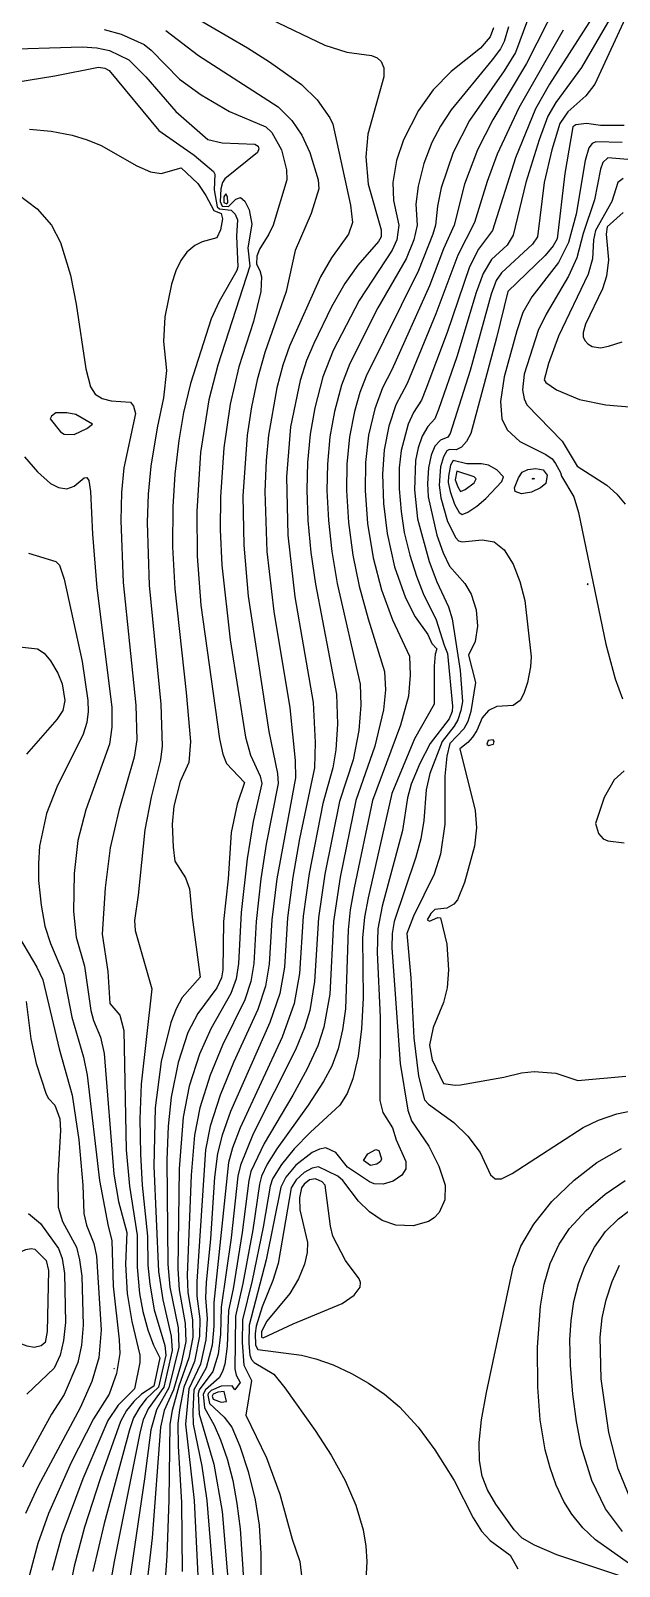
# Model space of a CAD drawing. Header units: inches. Extents: x 2608994 to 2618701, y 1261813 to 1271655.
# Drawn here: x 2612763 to 2613540, y 1263708 to 1265735 of the extents above; entities that cross this region are included whole.
import ezdxf

# ---------------------------------------------------------------- set-up
doc = ezdxf.new("R2010")
doc.units = ezdxf.units.IN
doc.header["$MEASUREMENT"] = 0

msp = doc.modelspace()

# ---------------------------------------------------------------- linework, layer by layer
for points, elevation in [([(2613449.2, 1265830.7), (2613403, 1265705.9), (2613388, 1265681.5), (2613342.5, 1265615.9), (2613320.6, 1265573.9), (2613305.1, 1265527.1), (2613300.2, 1265503.1), (2613297.4, 1265477.9), (2613293.9, 1265465.9), (2613274.9, 1265417.9), (2613205.8, 1265278.7), (2613197.6, 1265257.1), (2613190.4, 1265231.9), (2613183.8, 1265198.3), (2613180.3, 1265162.3), (2613179.9, 1265127.5), (2613182.5, 1265085.5), (2613188.3, 1265042.3), (2613196.8, 1265001.5), (2613208.4, 1264958.3), (2613230.3, 1264888.7), (2613231.3, 1264864.7), (2613228.9, 1264838.3), (2613217.6, 1264790.3), (2613192.2, 1264718.3), (2613171.8, 1264617.5), (2613162.8, 1264558.7), (2613157.9, 1264462.7), (2613150.1, 1264419.5), (2613142, 1264394.7), (2613127.9, 1264364.3), (2613109.1, 1264329.5), (2613071.2, 1264265.8), (2613053.9, 1264228.7), (2613051, 1264216.7), (2613042.3, 1264148.3), (2613030.3, 1264073.9), (2613024.1, 1264045.1), (2613022.4, 1263998.3), (2613019.4, 1263974.3), (2613016.5, 1263964.7), (2613011.8, 1263956.3), (2612993.7, 1263940.7), (2612990.7, 1263934.7), (2612992.8, 1263916.7), (2613005.5, 1263893.9), (2613013.9, 1263874.7), (2613022.4, 1263849.5), (2613029.8, 1263820.7), (2613035.4, 1263790.7), (2613039.5, 1263757.1), (2613049, 1263616.7)], 260), ([(2612952.4, 1265768.4), (2613049.3, 1265711.9), (2613078.4, 1265693.5), (2613120.4, 1265663.6), (2613141.2, 1265643.5), (2613158.2, 1265619.5), (2613161.8, 1265611.1), (2613185.1, 1265504.3), (2613188.1, 1265481.5), (2613182.6, 1265465.9), (2613160, 1265434.7), (2613145.6, 1265409.8), (2613104.8, 1265318.3), (2613096.1, 1265293.1), (2613088, 1265263.1), (2613077, 1265200.7), (2613073.9, 1265167.1), (2613072.3, 1265126.3), (2613074.9, 1265047.1), (2613084.2, 1264967.9), (2613105, 1264840.7), (2613112.2, 1264771.1), (2613112.7, 1264748.3), (2613088, 1264615.1), (2613081.4, 1264561.1), (2613077.9, 1264502.3), (2613073, 1264473.5), (2613062.8, 1264442.7), (2613030.8, 1264372.7), (2613013.2, 1264329.5), (2613000.1, 1264288.7), (2612993.7, 1264257.5), (2612982.3, 1264083.5), (2612982.5, 1264064.3), (2612986.6, 1264034.3), (2612985.9, 1264011.5), (2612979.3, 1263977.9), (2612965.5, 1263944.3), (2612959.5, 1263914.3), (2612957.5, 1263896.3), (2612957.7, 1263866.3), (2612962.4, 1263791.9), (2612963.1, 1263700.7)], 264), ([(2613458.5, 1265771.9), (2613417.7, 1265691.5), (2613373.3, 1265617.1), (2613352.8, 1265577.5), (2613335.6, 1265531.9), (2613322.1, 1265477.9), (2613308.2, 1265446.7), (2613289.6, 1265397.9), (2613239.7, 1265287.1), (2613227.3, 1265263.1), (2613217.2, 1265235.5), (2613209.1, 1265200.7), (2613204.9, 1265164.7), (2613204.5, 1265127.5), (2613207.9, 1265084.3), (2613215.2, 1265038.7), (2613226.1, 1264996.7), (2613240.6, 1264957.1), (2613263.2, 1264909.1), (2613264, 1264883.9), (2613262, 1264856.3), (2613251.2, 1264817.9), (2613214.4, 1264718.3), (2613190.1, 1264603.1), (2613184.8, 1264574.3), (2613182, 1264547.9), (2613178.5, 1264443.5), (2613174.6, 1264415.9), (2613168.8, 1264390.7), (2613160.6, 1264367.9), (2613149.7, 1264347.5), (2613129.5, 1264316.3), (2613088, 1264258.9), (2613075.5, 1264238.3), (2613068, 1264222.7), (2613065.1, 1264211.9), (2613056.2, 1264151.9), (2613043.2, 1264081.1), (2613033.3, 1264037.9), (2613032.7, 1263968.3), (2613034.3, 1263959.9), (2613039.5, 1263950.3), (2613032.8, 1263940.8), (2613029.2, 1263945.8), (2613014.8, 1263945.3), (2613001.6, 1263939.6), (2612997.3, 1263935.9), (2612996.9, 1263933.5), (2612999.2, 1263922.7), (2613018.6, 1263904.7), (2613028.6, 1263891.5), (2613039.3, 1263866.3), (2613050.4, 1263832.7), (2613059.6, 1263795.5), (2613064.6, 1263761.9), (2613066.8, 1263724.7), (2613066.9, 1263662.3)], 259), ([(2613511, 1265762.3), (2613448, 1265664.1), (2613429.3, 1265631.5), (2613403.2, 1265566.7), (2613372.5, 1265470.7), (2613354.4, 1265446.4), (2613342.5, 1265422.7), (2613312.8, 1265336.3), (2613284.8, 1265261.5), (2613278.8, 1265246.7), (2613268.4, 1265230.7), (2613261.4, 1265215.1), (2613252.2, 1265180.3), (2613249.7, 1265157.5), (2613249.7, 1265129.9), (2613252, 1265099.9), (2613256.3, 1265072.3), (2613263.5, 1265042.3), (2613272.2, 1265014.7), (2613281.3, 1264991.9), (2613298.3, 1264957.1), (2613308.7, 1264923.5), (2613313.5, 1264912.7), (2613320, 1264843.1), (2613319.4, 1264835.9), (2613315.7, 1264826.3), (2613290.3, 1264793.9), (2613276.8, 1264767.5), (2613265.3, 1264739.9), (2613260.6, 1264721.9), (2613253.8, 1264678.7), (2613227.1, 1264579.1), (2613221.5, 1264549.1), (2613220.3, 1264517.9), (2613224.3, 1264432.7), (2613224.1, 1264322.3), (2613227.8, 1264306.7), (2613240.7, 1264286.3), (2613245.6, 1264270.7), (2613258.2, 1264241.9), (2613258.4, 1264232.3), (2613253, 1264223.9), (2613241.6, 1264216.1), (2613228.4, 1264212.1), (2613216.4, 1264212.6), (2613210.4, 1264215), (2613181.3, 1264234.7), (2613166, 1264254), (2613152.8, 1264259.8), (2613144.4, 1264258.3), (2613134.8, 1264253.7), (2613113.2, 1264237.1), (2613100, 1264221.5), (2613093.3, 1264208.3), (2613074.1, 1264112.3), (2613051.5, 1264025.9), (2613051.1, 1264001.9), (2613052.3, 1263986.3), (2613054.4, 1263980.5), (2613058, 1263976.6), (2613084.1, 1263961.1), (2613098.6, 1263943.1), (2613138.7, 1263886.7), (2613159.8, 1263854.3), (2613178.3, 1263820.7), (2613192.3, 1263788.3), (2613202.1, 1263755.9), (2613205.6, 1263734.3), (2613206.8, 1263713.9), (2613205.1, 1263681.5)], 257), ([(2613536.6, 1265765.9), (2613490, 1265686.2), (2613456.4, 1265639.9), (2613445.5, 1265621.9), (2613434.2, 1265590.7), (2613416.8, 1265534.3), (2613400.1, 1265464.7), (2613392, 1265451.5), (2613371.2, 1265432.7), (2613360.4, 1265414), (2613351.3, 1265389.1), (2613325.6, 1265304.1), (2613301.6, 1265234.5), (2613296.8, 1265222.1), (2613287.2, 1265212), (2613280, 1265199.3), (2613274.5, 1265183.9), (2613271.2, 1265167.1), (2613269.6, 1265128.7), (2613273.9, 1265090.3), (2613288.9, 1265033.9), (2613299.2, 1265007), (2613314.4, 1264973.9), (2613319.4, 1264958.3), (2613329.9, 1264889.9), (2613332.9, 1264849.1), (2613331, 1264837.1), (2613326.9, 1264825.1), (2613322.1, 1264816.7), (2613306.2, 1264796.3), (2613289.9, 1264754.3), (2613285.2, 1264732.7), (2613282, 1264691.9), (2613278.2, 1264667.9), (2613271.6, 1264643.9), (2613242.8, 1264558.7), (2613240.1, 1264543.1), (2613239.8, 1264523.9), (2613250.7, 1264371.5), (2613260.8, 1264309.7), (2613265.6, 1264295.7), (2613288.5, 1264262.3), (2613302, 1264235.9), (2613310.3, 1264210.7), (2613309.9, 1264191.5), (2613302.2, 1264174.7), (2613295.6, 1264167.7), (2613288.4, 1264162.9), (2613268, 1264156.9), (2613245.2, 1264157.8), (2613227.2, 1264163.9), (2613210.4, 1264175.5), (2613196, 1264189.7), (2613175.2, 1264216.7), (2613168.4, 1264222.7), (2613143.2, 1264234.8), (2613134.8, 1264233.3), (2613124, 1264227.6), (2613113.6, 1264217.9), (2613107, 1264207.1), (2613089.7, 1264107.5), (2613082.8, 1264084.7), (2613068.8, 1264050.1), (2613060.8, 1264024.7), (2613059.4, 1264015.1), (2613059.8, 1263999.5), (2613062.8, 1263993.8), (2613120.4, 1263986.3), (2613139.6, 1263981.6), (2613162.4, 1263973.5), (2613186.6, 1263962.3), (2613209.2, 1263949.2), (2613230.1, 1263934.7), (2613250, 1263918.1), (2613274.8, 1263891.5), (2613296.8, 1263861.5), (2613322.2, 1263820.7), (2613347.2, 1263771.7), (2613358, 1263754.2), (2613369.8, 1263741.5), (2613395.8, 1263722.3), (2613406.2, 1263704.3)], 256), ([(2613553, 1265762.3), (2613507.6, 1265663.9), (2613496, 1265648.8), (2613472, 1265627.5), (2613461.4, 1265612.3), (2613451.1, 1265577.5), (2613440.9, 1265534.3), (2613431.9, 1265462.3), (2613425.4, 1265452.7), (2613384.4, 1265415), (2613377.4, 1265404.7), (2613371.1, 1265386.7), (2613343, 1265285.9), (2613316.6, 1265203.1), (2613313.6, 1265197.9), (2613304, 1265194.3), (2613296.8, 1265186.3), (2613291.8, 1265174.3), (2613288.4, 1265157.5), (2613287.1, 1265137.1), (2613287.9, 1265119.1), (2613299.2, 1265068.9), (2613307.6, 1265045.5), (2613316, 1265028), (2613336, 1265005.1), (2613344.4, 1264990.7), (2613351.1, 1264970.3), (2613353.1, 1264948.7), (2613349.8, 1264928.3), (2613340.8, 1264910.3), (2613350.3, 1264874.3), (2613344, 1264835.9), (2613340, 1264822.7), (2613335, 1264813.1), (2613316.4, 1264793.9), (2613312.6, 1264777.1), (2613309.8, 1264750.7), (2613309.8, 1264687.1), (2613304.1, 1264647.5), (2613295.5, 1264621.1), (2613268.5, 1264565.9), (2613259.5, 1264543.1), (2613264.7, 1264484.3), (2613268.8, 1264405.1), (2613275.2, 1264354.7), (2613282.9, 1264323.5), (2613288.4, 1264317.5), (2613321.5, 1264293.5), (2613340.3, 1264275.5), (2613356.2, 1264253.9), (2613370, 1264224.5), (2613376, 1264219.3), (2613384.4, 1264219.2), (2613398.8, 1264226.1), (2613492.4, 1264286.9), (2613512.8, 1264296.4), (2613536.8, 1264304.7), (2613583.6, 1264314.5)], 255), ([(2612860, 1265736.3), (2612882.8, 1265730), (2612912.8, 1265716.3), (2612922.4, 1265708.9), (2612959.6, 1265670.6), (2612988.4, 1265650), (2613025.6, 1265627.9), (2613073.6, 1265607.9), (2613081.6, 1265600.3), (2613094.3, 1265577.5), (2613100.9, 1265551.1), (2613101.1, 1265537.9), (2613083.3, 1265477.9), (2613077.6, 1265465.9), (2613065.2, 1265446.3), (2613061.7, 1265437.1), (2613061.2, 1265426.3), (2613065.8, 1265417.9), (2613067.8, 1265409.5), (2613067, 1265390.3), (2613057.3, 1265350.7), (2613037.9, 1265290.7), (2613026.4, 1265241.5), (2613017.9, 1265183.9), (2613013.5, 1265119.1), (2613013.3, 1265075.9), (2613015.3, 1265029.1), (2613026.3, 1264930.7), (2613046.9, 1264802.3), (2613053.5, 1264778.3), (2613065.9, 1264750.7), (2613068.2, 1264741.1), (2613056.8, 1264690.7), (2613048.8, 1264641.5), (2613040.9, 1264570.7), (2613037.5, 1264503.5), (2613034.5, 1264483.1), (2613027.4, 1264463.9), (2613000.9, 1264417.1), (2612985.8, 1264383.5), (2612972.4, 1264341.5), (2612964.4, 1264300.7), (2612959, 1264232.3), (2612957.2, 1264100.3), (2612959.1, 1264072.7), (2612967.1, 1264028.3), (2612967.8, 1264004.3), (2612961.9, 1263975.5), (2612951.5, 1263940.7), (2612939.5, 1263913.1), (2612934.7, 1263891.5), (2612923.6, 1263745.1), (2612905.6, 1263590.3)], 266), ([(2612941.6, 1265734.9), (2612984.8, 1265701.8), (2613089.7, 1265633.9), (2613107.7, 1265615.9), (2613120.9, 1265596.7), (2613131.8, 1265573.9), (2613142.8, 1265537.9), (2613143.3, 1265525.9), (2613133.5, 1265493.5), (2613112.2, 1265444.3), (2613100.4, 1265390.3), (2613072.3, 1265309.9), (2613062.1, 1265273.9), (2613054.4, 1265237.9), (2613048.7, 1265200.7), (2613043.3, 1265120.3), (2613044.4, 1265055.5), (2613050.4, 1264988.3), (2613077.4, 1264809.5), (2613088.9, 1264754.3), (2613089.9, 1264741.1), (2613073.9, 1264660.7), (2613067, 1264615.1), (2613060.6, 1264558.7), (2613057.7, 1264503.5), (2613053.7, 1264479.5), (2613045.7, 1264455.5), (2613016.4, 1264395.5), (2612999.9, 1264355.9), (2612986.4, 1264312.7), (2612979.2, 1264276.7), (2612974.8, 1264223.9), (2612969.9, 1264091.9), (2612970.8, 1264069.1), (2612976.7, 1264033.1), (2612977, 1264010.3), (2612972.1, 1263982.7), (2612958.9, 1263945.5), (2612949.7, 1263913.1), (2612946.7, 1263895.1), (2612945.6, 1263795.5), (2612942.8, 1263721.1), (2612938.4, 1263659.9)], 265), ([(2613079.6, 1265750), (2613151.6, 1265715.6), (2613180.4, 1265706.2), (2613212.8, 1265702), (2613220.4, 1265698.7), (2613225.8, 1265693.9), (2613229.4, 1265685.5), (2613229.1, 1265673.5), (2613208.2, 1265597.9), (2613205.3, 1265567.9), (2613208.6, 1265531.9), (2613225.7, 1265471.9), (2613225.8, 1265462.3), (2613222.2, 1265456.3), (2613194.8, 1265425.1), (2613177.9, 1265401.1), (2613160.2, 1265369.9), (2613136.8, 1265321.9), (2613127.2, 1265299.1), (2613118.9, 1265272.7), (2613106.2, 1265211.5), (2613100.7, 1265145.5), (2613102.4, 1265068.7), (2613111.9, 1264987.1), (2613135.9, 1264847.9), (2613138.7, 1264795.1), (2613137.6, 1264761.5), (2613118, 1264667.9), (2613109.2, 1264617.5), (2613102.2, 1264563.5), (2613098.1, 1264498.7), (2613092, 1264463.9), (2613078.9, 1264425.5), (2613027, 1264307.9), (2613016.1, 1264276.7), (2613009.8, 1264252.7), (2613006, 1264221.5), (2613000.5, 1264139.9), (2612994.7, 1264082.3), (2612993.9, 1264061.9), (2612996, 1264034.3), (2612994.4, 1264006.7), (2612987.2, 1263974.3), (2612971.8, 1263941.9), (2612967.7, 1263895.1), (2612978.9, 1263794.3), (2612984.1, 1263686.3)], 263), ([(2613373.9, 1265738.3), (2613369.6, 1265726.3), (2613356.8, 1265711.4), (2613318.3, 1265680.7), (2613294.4, 1265656.7), (2613274.9, 1265629.1), (2613255.2, 1265590.7), (2613246.1, 1265563.1), (2613241.3, 1265534.3), (2613242.1, 1265510.3), (2613249.2, 1265477.9), (2613246.6, 1265458.7), (2613240.4, 1265445.1), (2613196.7, 1265378.3), (2613162.6, 1265312.3), (2613148.8, 1265277.5), (2613138, 1265236.7), (2613132.1, 1265201.9), (2613128.6, 1265164.7), (2613127.7, 1265128.7), (2613129.1, 1265087.9), (2613132.8, 1265045.9), (2613138.9, 1265003.9), (2613166.8, 1264858.7), (2613168, 1264819.1), (2613166, 1264785.5), (2613161.8, 1264761.5), (2613148.7, 1264714.7), (2613130.8, 1264622.3), (2613122.9, 1264565.9), (2613118, 1264490.3), (2613110.8, 1264450.7), (2613094.9, 1264406.3), (2613039.6, 1264286.3), (2613029.6, 1264259.9), (2613024.2, 1264240.7), (2613004.8, 1264055.9), (2613004.9, 1264024.7), (2613002.8, 1263999.5), (2612995, 1263969.5), (2612978.4, 1263940.7), (2612977, 1263911.9), (2612977.7, 1263895.1), (2612989, 1263839.9), (2612995.8, 1263794.3), (2613004.4, 1263686.3)], 262), ([(2613393.8, 1265739.5), (2613388.1, 1265720.3), (2613383.2, 1265710.7), (2613372.4, 1265696), (2613318.1, 1265630.3), (2613304, 1265608.7), (2613292.7, 1265587.1), (2613282.1, 1265559.5), (2613274.6, 1265529.5), (2613271.6, 1265505.5), (2613273.2, 1265477.9), (2613268.7, 1265458.7), (2613258.6, 1265433.5), (2613221.5, 1265368.7), (2613184.4, 1265295.5), (2613173.3, 1265266.7), (2613164, 1265231.9), (2613158.1, 1265198.3), (2613154.8, 1265162.3), (2613154.2, 1265127.5), (2613156.1, 1265087.9), (2613160.5, 1265047.1), (2613167.6, 1265005.1), (2613198.2, 1264871.9), (2613199.1, 1264844.3), (2613196.4, 1264810.7), (2613188.6, 1264772.3), (2613170.6, 1264717.1), (2613151.4, 1264621.1), (2613143, 1264563.5), (2613137.9, 1264479.5), (2613131.4, 1264441.1), (2613124.6, 1264418.3), (2613112.8, 1264389.5), (2613056.8, 1264278.3), (2613039.9, 1264237.1), (2613036.8, 1264222.7), (2613027.8, 1264141.1), (2613014.5, 1264049.9), (2613013.7, 1264013.9), (2613010.7, 1263987.5), (2613003.4, 1263964.7), (2612985.6, 1263940.7), (2612984.4, 1263935.9), (2612985.6, 1263908.3), (2613005.1, 1263842.3), (2613015.9, 1263779.9), (2613026.2, 1263659.9)], 261), ([(2613466, 1265735.2), (2613407.5, 1265632.7), (2613379, 1265571.5), (2613365.6, 1265535.5), (2613348.8, 1265481.5), (2613327, 1265438.3), (2613298, 1265360.8), (2613260.2, 1265269.1), (2613245.2, 1265240.6), (2613236, 1265212.7), (2613229.9, 1265181.5), (2613227.5, 1265149.1), (2613228.9, 1265110.7), (2613233.8, 1265071.1), (2613243.5, 1265026.7), (2613257.8, 1264985.9), (2613270.7, 1264960.7), (2613287.2, 1264937.8), (2613292.6, 1264925.9), (2613299.3, 1264918.7), (2613297, 1264911.5), (2613295.6, 1264895.9), (2613295.9, 1264845.5), (2613269.7, 1264799.9), (2613240, 1264727.9), (2613208.4, 1264589.9), (2613203.6, 1264564.7), (2613201.1, 1264537.1), (2613201.9, 1264457.9), (2613200, 1264417.1), (2613195.4, 1264381.1), (2613188.4, 1264351.1), (2613181, 1264331.9), (2613171.3, 1264316.3), (2613132.4, 1264280.8), (2613110.8, 1264258.9), (2613094, 1264238.1), (2613082.5, 1264219.1), (2613079.2, 1264209.5), (2613070.2, 1264155.5), (2613055.6, 1264084.7), (2613042.7, 1264033.1), (2613042.2, 1264003.1), (2613044.5, 1263973.1), (2613054.6, 1263952.7), (2613047, 1263907.1), (2613074.3, 1263850.7), (2613092.1, 1263802.7), (2613108.4, 1263743.3), (2613118.2, 1263713.9), (2613124.8, 1263657.5)], 258), ([(2612716, 1265709.8), (2612831.2, 1265713.2), (2612850.4, 1265711.8), (2612867.2, 1265708.6), (2612892.7, 1265696.3), (2612915, 1265673.5), (2612954.7, 1265627.9), (2612996.8, 1265590.9), (2613016, 1265586.7), (2613059.2, 1265584.6), (2613063.5, 1265582.3), (2613064.4, 1265578.7), (2613062.4, 1265573.9), (2613019.6, 1265538.9), (2613016.5, 1265534.3), (2613014.1, 1265525.9), (2613013.4, 1265509.1), (2613015.8, 1265503.1), (2613024.4, 1265502.5), (2613034, 1265512.1), (2613040, 1265514.2), (2613046, 1265509.5), (2613051.4, 1265498.3), (2613055.2, 1265479.1), (2613049.7, 1265447.9), (2613052.5, 1265423.9), (2613010.2, 1265293.1), (2612998.5, 1265247.5), (2612987.3, 1265177.9), (2612982.3, 1265099.9), (2612983.1, 1265041.1), (2612987.9, 1264976.3), (2613012.6, 1264799.9), (2613016.9, 1264779.5), (2613021.7, 1264767.5), (2613045.5, 1264742.3), (2613035.5, 1264713.5), (2613027.8, 1264676.3), (2613023.9, 1264615.1), (2613017.5, 1264558.7), (2613016.8, 1264495.1), (2613015.2, 1264484.3), (2613008.9, 1264471.1), (2612983.6, 1264437.5), (2612970.8, 1264412.3), (2612957.7, 1264372.7), (2612948.8, 1264326.8), (2612944.8, 1264288.7), (2612942.8, 1264244.3), (2612944.4, 1264106.3), (2612946.8, 1264076.3), (2612957.7, 1264022.3), (2612958.7, 1263997.1), (2612945.3, 1263943.1), (2612929.1, 1263914.3), (2612921.6, 1263887.9), (2612913.6, 1263823.1), (2612883.1, 1263616.7)], 267), ([(2612672.8, 1265655.1), (2612795.2, 1265675.1), (2612852.8, 1265686.5), (2612861.2, 1265685.3), (2612866.6, 1265681.9), (2612932.2, 1265602.7), (2612978.9, 1265570.3), (2613004.5, 1265548.7), (2613006.1, 1265545.1), (2613005.5, 1265524.7), (2613009.5, 1265501.9), (2613012.4, 1265499.6), (2613028, 1265497.8), (2613033.2, 1265492.3), (2613036.2, 1265485.1), (2613034.7, 1265463.5), (2613036.6, 1265422.7), (2613035.3, 1265417.9), (2613011.8, 1265377.1), (2613001.2, 1265354.3), (2612974, 1265269.1), (2612965, 1265230.7), (2612958.6, 1265193.5), (2612953.5, 1265149.1), (2612950.7, 1265105.9), (2612950.5, 1265053.1), (2612953.3, 1264997.9), (2612968.6, 1264861.1), (2612974, 1264796.3), (2612972, 1264768.7), (2612960.3, 1264743.5), (2612952.1, 1264711.1), (2612950, 1264687.1), (2612951.1, 1264657.1), (2612953.6, 1264638.4), (2612967.6, 1264616.3), (2612973, 1264601.9), (2612976.2, 1264564.7), (2612986.7, 1264485.5), (2612963.2, 1264458.3), (2612955.1, 1264443.5), (2612948, 1264425.5), (2612935.2, 1264373.9), (2612927.6, 1264312.7), (2612925.9, 1264235.9), (2612931.9, 1264096.7), (2612937.4, 1264059.5), (2612948.8, 1264011.5), (2612950, 1263992.3), (2612938.9, 1263944.3), (2612918.1, 1263915.5), (2612911.8, 1263901.1), (2612907.6, 1263885.5), (2612873.2, 1263713.9), (2612860.8, 1263641.9)], 268), ([(2613546.4, 1265609.4), (2613515.2, 1265609.6), (2613496.9, 1265612.3), (2613482.8, 1265610.2), (2613478.9, 1265607.5), (2613468, 1265546.3), (2613458.1, 1265459.9), (2613452.8, 1265450.6), (2613442, 1265437.7), (2613392.8, 1265390.3), (2613377.9, 1265329.1), (2613344, 1265203.1), (2613338.3, 1265192.3), (2613331.6, 1265184.8), (2613324.9, 1265181.5), (2613316, 1265181.9), (2613312.4, 1265180), (2613307.8, 1265171.9), (2613304.2, 1265158.7), (2613302.1, 1265134.7), (2613304.6, 1265117.9), (2613313.4, 1265086.7), (2613324.3, 1265065.1), (2613328, 1265061.4), (2613332.8, 1265059.8), (2613359.2, 1265062.7), (2613374.8, 1265059.7), (2613388, 1265049.4), (2613399.8, 1265030.3), (2613408.8, 1265007.5), (2613415.2, 1264982.3), (2613423.7, 1264907.9), (2613422.9, 1264894.7), (2613418.8, 1264874.3), (2613414.2, 1264859.9), (2613409.1, 1264850.3), (2613400, 1264843.8), (2613378.4, 1264842.4), (2613367.6, 1264837.1), (2613359.2, 1264827.5), (2613351.9, 1264810.7), (2613346.5, 1264802.3), (2613340, 1264795), (2613329.4, 1264786.7), (2613350, 1264705.1), (2613351.6, 1264682.3), (2613348.9, 1264658.3), (2613335.7, 1264610.3), (2613326.6, 1264587.5), (2613321.5, 1264581.5), (2613312.4, 1264576.4), (2613296.8, 1264574.6), (2613291.5, 1264569.5), (2613286.3, 1264561.1), (2613289.6, 1264559.4), (2613300.4, 1264564.1), (2613304.2, 1264563.5), (2613312.6, 1264528.7), (2613314.6, 1264495.1), (2613312.8, 1264471.1), (2613307.9, 1264451.9), (2613294.4, 1264418.7), (2613289.5, 1264395.5), (2613293.2, 1264376.2), (2613308.1, 1264345.1), (2613323.2, 1264342.7), (2613330.4, 1264343.2), (2613387.6, 1264353.5), (2613410.8, 1264359.2), (2613427.6, 1264360.9), (2613456.4, 1264358.4), (2613485.2, 1264348.8), (2613548.8, 1264354.8)], 254), ([(2612761.6, 1265604.6), (2612790.4, 1265601.8), (2612818, 1265596.6), (2612837.8, 1265590.7), (2612856.4, 1265583.1), (2612903.2, 1265556.1), (2612921.2, 1265548.2), (2612935.6, 1265546.3), (2612962, 1265553.5), (2612983.6, 1265532.7), (2612994.4, 1265516.9), (2613004.9, 1265497.1), (2613014.5, 1265493.5), (2613016.5, 1265486.3), (2613013.8, 1265471.9), (2613008.8, 1265461.3), (2612989.6, 1265455.8), (2612980, 1265451.1), (2612969.2, 1265442.1), (2612961.3, 1265431.1), (2612954.8, 1265417.5), (2612948.9, 1265399.9), (2612940.4, 1265356.7), (2612938.6, 1265324.3), (2612942.5, 1265285.9), (2612938.3, 1265249.9), (2612930.1, 1265210.3), (2612921.9, 1265159.9), (2612918.4, 1265122.7), (2612917.1, 1265085.5), (2612919.7, 1265002.7), (2612934.9, 1264845.5), (2612936.9, 1264790.3), (2612934.6, 1264772.3), (2612922.2, 1264723.1), (2612913.8, 1264679.9), (2612904.9, 1264593.5), (2612900.1, 1264559.9), (2612901.3, 1264546.7), (2612922.9, 1264469.9), (2612909.1, 1264343.9), (2612907.2, 1264298.3), (2612907.9, 1264251.5), (2612910.4, 1264210.7), (2612917.2, 1264143.5), (2612917.9, 1264105.1), (2612920.3, 1264079.9), (2612926.2, 1264046.3), (2612940.4, 1263999.2), (2612941.7, 1263986.3), (2612931.9, 1263944.3), (2612915.8, 1263928.7), (2612907.1, 1263917.9), (2612899, 1263903.5), (2612893.5, 1263887.9), (2612860.3, 1263764.3), (2612845.2, 1263700.7)], 269), ([(2613544, 1265587.2), (2613509.2, 1265588.1), (2613504.2, 1265585.9), (2613499.7, 1265579.9), (2613494.8, 1265563.1), (2613482.9, 1265492.3), (2613472.9, 1265455.1), (2613459.9, 1265428.7), (2613424.8, 1265383.1), (2613412.9, 1265362.7), (2613404.8, 1265338.5), (2613388.1, 1265277.5), (2613383.2, 1265245.1), (2613384.9, 1265222.3), (2613392.2, 1265207.9), (2613408.9, 1265192.3), (2613443.2, 1265175.4), (2613451.6, 1265169.3), (2613456, 1265163.5), (2613462.5, 1265151.5), (2613463.6, 1265146.4), (2613480, 1265119.1), (2613486.1, 1265098.7), (2613522.3, 1264924.7), (2613534.5, 1264879.1), (2613544.1, 1264852.7)], 253), ([(2613551.2, 1265564.7), (2613524.8, 1265566.9), (2613518.4, 1265560.7), (2613515.2, 1265551.8), (2613507.5, 1265511.5), (2613492.2, 1265467.1), (2613484.2, 1265434.7), (2613473.2, 1265410.6), (2613443.6, 1265360.3), (2613433.1, 1265338.7), (2613414.5, 1265281.1), (2613412.3, 1265260.7), (2613414.4, 1265248.7), (2613418, 1265240.9), (2613464.8, 1265192.7), (2613484.3, 1265159.9), (2613523.7, 1265134.7), (2613536.8, 1265122.7), (2613548, 1265109.5)], 252), ([(2613545.2, 1265539.7), (2613538, 1265534.2), (2613530.2, 1265509.1), (2613508.7, 1265470.7), (2613506, 1265458.7), (2613504.5, 1265433.5), (2613498.9, 1265413.1), (2613459.9, 1265331.5), (2613446.8, 1265295.5), (2613441.1, 1265273.9), (2613442.9, 1265270.3), (2613457.2, 1265260.7), (2613487.6, 1265247.8), (2613522.4, 1265240.6), (2613558.4, 1265237.8)], 251), ([(2612746.1, 1265518.7), (2612771.6, 1265499.5), (2612790.7, 1265477.9), (2612802.6, 1265455.1), (2612815.7, 1265411.9), (2612823.3, 1265373.5), (2612835.8, 1265288.3), (2612842.3, 1265264.3), (2612848.5, 1265254.7), (2612857.6, 1265248.9), (2612869.6, 1265246.2), (2612894.8, 1265244.1), (2612899, 1265239.1), (2612901.5, 1265229.5), (2612886.3, 1265157.5), (2612883.1, 1265125.1), (2612882, 1265087.9), (2612885.4, 1265006.3), (2612901.8, 1264844.3), (2612903.1, 1264798.7), (2612899.8, 1264775.9), (2612879.6, 1264705.1), (2612868.3, 1264655.9), (2612861.4, 1264603.1), (2612857.6, 1264541.9), (2612864.8, 1264492.7), (2612867.6, 1264450.7), (2612881, 1264435.1), (2612886, 1264414.7), (2612889, 1264257.5), (2612893.5, 1264209.5), (2612903.7, 1264144.7), (2612903.9, 1264102.7), (2612907, 1264067.9), (2612911.3, 1264043.9), (2612917.6, 1264019.9), (2612925.1, 1263999.5), (2612933.8, 1263982.7), (2612925.7, 1263945.5), (2612909.6, 1263934.7), (2612899.2, 1263925.1), (2612889.7, 1263913.1), (2612881.6, 1263898.7), (2612854.8, 1263823.1), (2612834.3, 1263759.5), (2612820.4, 1263707.9), (2612807.6, 1263644.3)], 270), ([(2613018.2, 1265507.9), (2613022, 1265506.2), (2613023.2, 1265507.9), (2613023, 1265515.1), (2613020.8, 1265519.4), (2613018.3, 1265515.1), (2613018.2, 1265507.9)], 266), ([(2613545.2, 1265494.4), (2613524.1, 1265475.5), (2613522.5, 1265465.9), (2613525.6, 1265432.3), (2613523.1, 1265410.7), (2613517.7, 1265393.9), (2613495.6, 1265347.1), (2613492.2, 1265336.3), (2613492.4, 1265330.3), (2613494.4, 1265325.5), (2613498.4, 1265321.2), (2613504.4, 1265317.9), (2613515.2, 1265316.2), (2613526, 1265318), (2613544, 1265324)], 250), ([(2612807.2, 1265202.1), (2612820.4, 1265201.8), (2612837.2, 1265209.6), (2612844.6, 1265215.1), (2612822.8, 1265228), (2612810.8, 1265230.2), (2612796.4, 1265230.3), (2612790.5, 1265225.9), (2612789.1, 1265222.3), (2612802.4, 1265204.9), (2612807.2, 1265202.1)], 270), ([(2612754.9, 1265171.9), (2612772.4, 1265152.1), (2612789.2, 1265137.1), (2612800, 1265131.6), (2612810.8, 1265130), (2612820.4, 1265133.2), (2612833.6, 1265144.6), (2612837.2, 1265144.7), (2612839.8, 1265140.7), (2612842.2, 1265126.3), (2612844.9, 1265069.9), (2612850.6, 1264999.1), (2612870.1, 1264841.9), (2612870.5, 1264815.5), (2612867, 1264792.7), (2612836.1, 1264706.3), (2612825.6, 1264665.5), (2612820.4, 1264622.3), (2612819.8, 1264571.9), (2612823.1, 1264538.3), (2612834.3, 1264499.9), (2612842.7, 1264441.1), (2612846.2, 1264427.9), (2612855.3, 1264406.3), (2612860, 1264384.7), (2612872.9, 1264225.1), (2612879.1, 1264189.1), (2612890.2, 1264148.3), (2612888.3, 1264106.3), (2612890.6, 1264067.9), (2612896.7, 1264030.7), (2612907.1, 1263986.3), (2612907.3, 1263976.7), (2612900.2, 1263941.9), (2612878.5, 1263920.3), (2612864.9, 1263899.9), (2612831.8, 1263823.1), (2612804.3, 1263748.7), (2612791.5, 1263701.9)], 271), ([(2613340, 1265099), (2613352, 1265106.8), (2613364, 1265117.3), (2613384.9, 1265139.5), (2613387.2, 1265145.5), (2613378.4, 1265155.1), (2613367.6, 1265161.1), (2613358, 1265162.9), (2613338.8, 1265162.7), (2613320.8, 1265167.4), (2613317.1, 1265161.1), (2613314.7, 1265146.7), (2613314.3, 1265138.3), (2613317, 1265126.3), (2613322.7, 1265109.5), (2613328.8, 1265098.7), (2613332.8, 1265096.2), (2613340, 1265099)], 253), ([(2613336.4, 1265129.1), (2613348.4, 1265137.6), (2613351, 1265143.1), (2613348.4, 1265145.5), (2613325.6, 1265153.2), (2613323.5, 1265141.9), (2613326.8, 1265132.5), (2613330.4, 1265126.5), (2613336.4, 1265129.1)], 252), ([(2613424, 1265125.5), (2613410.8, 1265123.4), (2613402.5, 1265126.3), (2613401.7, 1265131.1), (2613406.8, 1265144.3), (2613412, 1265151.8), (2613419.2, 1265155.4), (2613430, 1265156.9), (2613439.6, 1265154.8), (2613445, 1265147.9), (2613443.2, 1265137.1), (2613436, 1265131), (2613424, 1265125.5)], 254), ([(2613425.2, 1265143.1), (2613426.4, 1265144), (2613428, 1265143.1), (2613426.4, 1265142.6), (2613425.2, 1265143.1)], 255), ([(2612760.4, 1265045), (2612796.4, 1265033.8), (2612801.2, 1265029), (2612807.2, 1265010.5), (2612831.2, 1264901.9), (2612838.6, 1264850.3), (2612839, 1264835.9), (2612837.3, 1264821.5), (2612832.5, 1264805.9), (2612797.6, 1264736.3), (2612783.9, 1264701.5), (2612775, 1264658.3), (2612773.3, 1264635.5), (2612773.7, 1264612.7), (2612776.9, 1264580.3), (2612782, 1264552.7), (2612789.2, 1264529.9), (2612806.7, 1264489.1), (2612817.4, 1264432.7), (2612832.8, 1264379.9), (2612837.9, 1264355.9), (2612854.1, 1264216.7), (2612865.3, 1264156.7), (2612870.4, 1264137.5), (2612872, 1264077.5), (2612880, 1264006.7), (2612880.7, 1263988.7), (2612876.4, 1263962.3), (2612866.7, 1263934.7), (2612846, 1263902.3), (2612816.5, 1263844.7), (2612786.6, 1263777.5), (2612772.5, 1263737.9), (2612756.4, 1263676.7)], 272), ([(2613498.4, 1265003.2), (2613499.1, 1265003.9), (2613498.4, 1265004.6), (2613497.7, 1265003.9), (2613498.4, 1265003.2)], 253), ([(2612669.2, 1264929.9), (2612772.4, 1264918.6), (2612780.8, 1264913), (2612789.2, 1264902.9), (2612798.8, 1264886.7), (2612804.8, 1264872.5), (2612808.3, 1264850.3), (2612805.7, 1264837.1), (2612797.6, 1264825.4), (2612757.6, 1264779.5)], 273), ([(2613367.6, 1264791), (2613374.1, 1264792.7), (2613374.8, 1264796.3), (2613373.6, 1264798.6), (2613367, 1264797.5), (2613365.1, 1264792.7), (2613367.6, 1264791)], 253), ([(2613546.4, 1264757.7), (2613533.2, 1264745.6), (2613520, 1264722.4), (2613508.6, 1264688.3), (2613512.8, 1264674.8), (2613518.8, 1264667.8), (2613524.8, 1264665.4), (2613546.4, 1264662.8)], 253), ([(2612742.7, 1264546.7), (2612771.2, 1264498.7), (2612779, 1264481.9), (2612800.6, 1264390.7), (2612818, 1264329.5), (2612826.7, 1264270.7), (2612831.9, 1264210.7), (2612833.2, 1264173.5), (2612836.9, 1264157.9), (2612846.6, 1264133.9), (2612850.1, 1264117.1), (2612856.2, 1264019.9), (2612853.2, 1263982.7), (2612844, 1263951.5), (2612828.3, 1263916.7), (2612773.2, 1263813.5), (2612756.4, 1263777.5)], 273), ([(2612757.2, 1264453.1), (2612763.6, 1264403.9), (2612770.5, 1264371.5), (2612783.7, 1264330.7), (2612786.8, 1264325), (2612795.2, 1264316.4), (2612801.7, 1264298.3), (2612802.6, 1264282.7), (2612799.2, 1264222.7), (2612799.4, 1264181.9), (2612805.1, 1264162.7), (2612823.6, 1264129.1), (2612827.7, 1264112.3), (2612830.6, 1264090.7), (2612832.6, 1264025.9), (2612830.1, 1263999.5), (2612825.4, 1263976.7), (2612807.2, 1263934.3), (2612790.5, 1263908.3), (2612752.4, 1263838.7)], 274), ([(2613220.1, 1264238.3), (2613211.6, 1264236.5), (2613202.4, 1264243.1), (2613208, 1264252), (2613218.8, 1264257.9), (2613222.8, 1264256.3), (2613226.4, 1264245.5), (2613224.7, 1264241.9), (2613220.1, 1264238.3)], 258), ([(2613548.8, 1263692.3), (2613457.6, 1263722.8), (2613428.2, 1263735.5), (2613412, 1263744.9), (2613401.2, 1263755.6), (2613376.9, 1263789.5), (2613366, 1263808.7), (2613359.2, 1263826.7), (2613355.6, 1263847.1), (2613355.2, 1263871.1), (2613358.2, 1263901.1), (2613364.6, 1263937.1), (2613400, 1264102.4), (2613410.1, 1264130.3), (2613427.3, 1264159.1), (2613451.2, 1264189.1), (2613480.4, 1264217.5), (2613510.4, 1264240.8), (2613542.8, 1264259.2)], 256), ([(2613070, 1264009.3), (2613109.6, 1264027.9), (2613174.1, 1264054.7), (2613190.3, 1264065.5), (2613198, 1264076.3), (2613198.6, 1264082.3), (2613196.8, 1264087.1), (2613178.8, 1264111.1), (2613162.1, 1264143.5), (2613158.9, 1264156.7), (2613151.7, 1264210.7), (2613148, 1264215.2), (2613139.1, 1264219.1), (2613131.2, 1264217.7), (2613124, 1264211.9), (2613120.8, 1264207.1), (2613118.1, 1264193.9), (2613118.5, 1264178.3), (2613128.5, 1264135.1), (2613128.1, 1264121.9), (2613124.5, 1264106.3), (2613116.6, 1264087.1), (2613105.4, 1264067.9), (2613074.8, 1264031.3), (2613068, 1264017.5), (2613067.6, 1264010.1), (2613070, 1264009.3)], 255), ([(2613570.4, 1263699.1), (2613508.5, 1263742.7), (2613491.8, 1263758.3), (2613477.2, 1263776.3), (2613467, 1263793.1), (2613456.9, 1263814.7), (2613448.8, 1263837.5), (2613442.4, 1263861.5), (2613435.6, 1263901.1), (2613432.4, 1263944.3), (2613432.3, 1263997.1), (2613435.9, 1264051.1), (2613440.7, 1264079.9), (2613449, 1264107.5), (2613460.5, 1264132.7), (2613474.4, 1264153.4), (2613496.3, 1264177.1), (2613521.2, 1264198.8), (2613547.6, 1264216.9)], 257), ([(2612760.3, 1264173.5), (2612776, 1264160.3), (2612800, 1264127.2), (2612804.8, 1264114), (2612807.9, 1264094.3), (2612809.1, 1264029.5), (2612806.6, 1264005.5), (2612802.2, 1263986.3), (2612794, 1263969.1), (2612757.9, 1263934.7)], 275), ([(2613544.4, 1263753.5), (2613522, 1263783.5), (2613503.6, 1263820.7), (2613489.8, 1263866.3), (2613483.5, 1263898.7), (2613478.8, 1263934.7), (2613475.5, 1263973.1), (2613474.9, 1264006.7), (2613476.4, 1264031.9), (2613480.1, 1264057.1), (2613486.2, 1264081.1), (2613494.4, 1264103.9), (2613507.2, 1264129.1), (2613522, 1264149.5), (2613538.8, 1264166.3), (2613564.4, 1264185.7)], 258), ([(2612777.2, 1263998.6), (2612767.6, 1263996.3), (2612758.7, 1263998.3), (2612700.5, 1264019.9), (2612677.9, 1264030.7), (2612665.9, 1264040.3), (2612658.6, 1264051.1), (2612656.1, 1264063.1), (2612658.8, 1264072.7), (2612679.1, 1264087.1), (2612729.7, 1264113.5), (2612756.8, 1264125.7), (2612764, 1264127.1), (2612768.8, 1264126.1), (2612783.6, 1264111.1), (2612786.6, 1264097.9), (2612785.1, 1264017.5), (2612782.3, 1264003.1), (2612777.2, 1263998.6)], 276), ([(2613555.4, 1263795.5), (2613538.7, 1263836.3), (2613526.2, 1263884.3), (2613516, 1263955.1), (2613514.7, 1264010.3), (2613517.6, 1264035.5), (2613522.8, 1264059.5), (2613530.5, 1264083.5), (2613540.1, 1264105.1)], 259), ([(2612873.2, 1263968.1), (2612872.9, 1263968.3), (2612873.2, 1263968.6), (2612873.5, 1263968.3), (2612873.2, 1263968.1)], 273), ([(2613004, 1263928.3), (2613014.8, 1263924.1), (2613021.7, 1263925.1), (2613018.4, 1263938.5), (2613010, 1263937.5), (2613004, 1263934.9), (2613002.9, 1263932.3), (2613004, 1263928.3)], 258)]:
    msp.add_lwpolyline(points, dxfattribs=dict(elevation=elevation))

doc.saveas('drawing.dxf')
